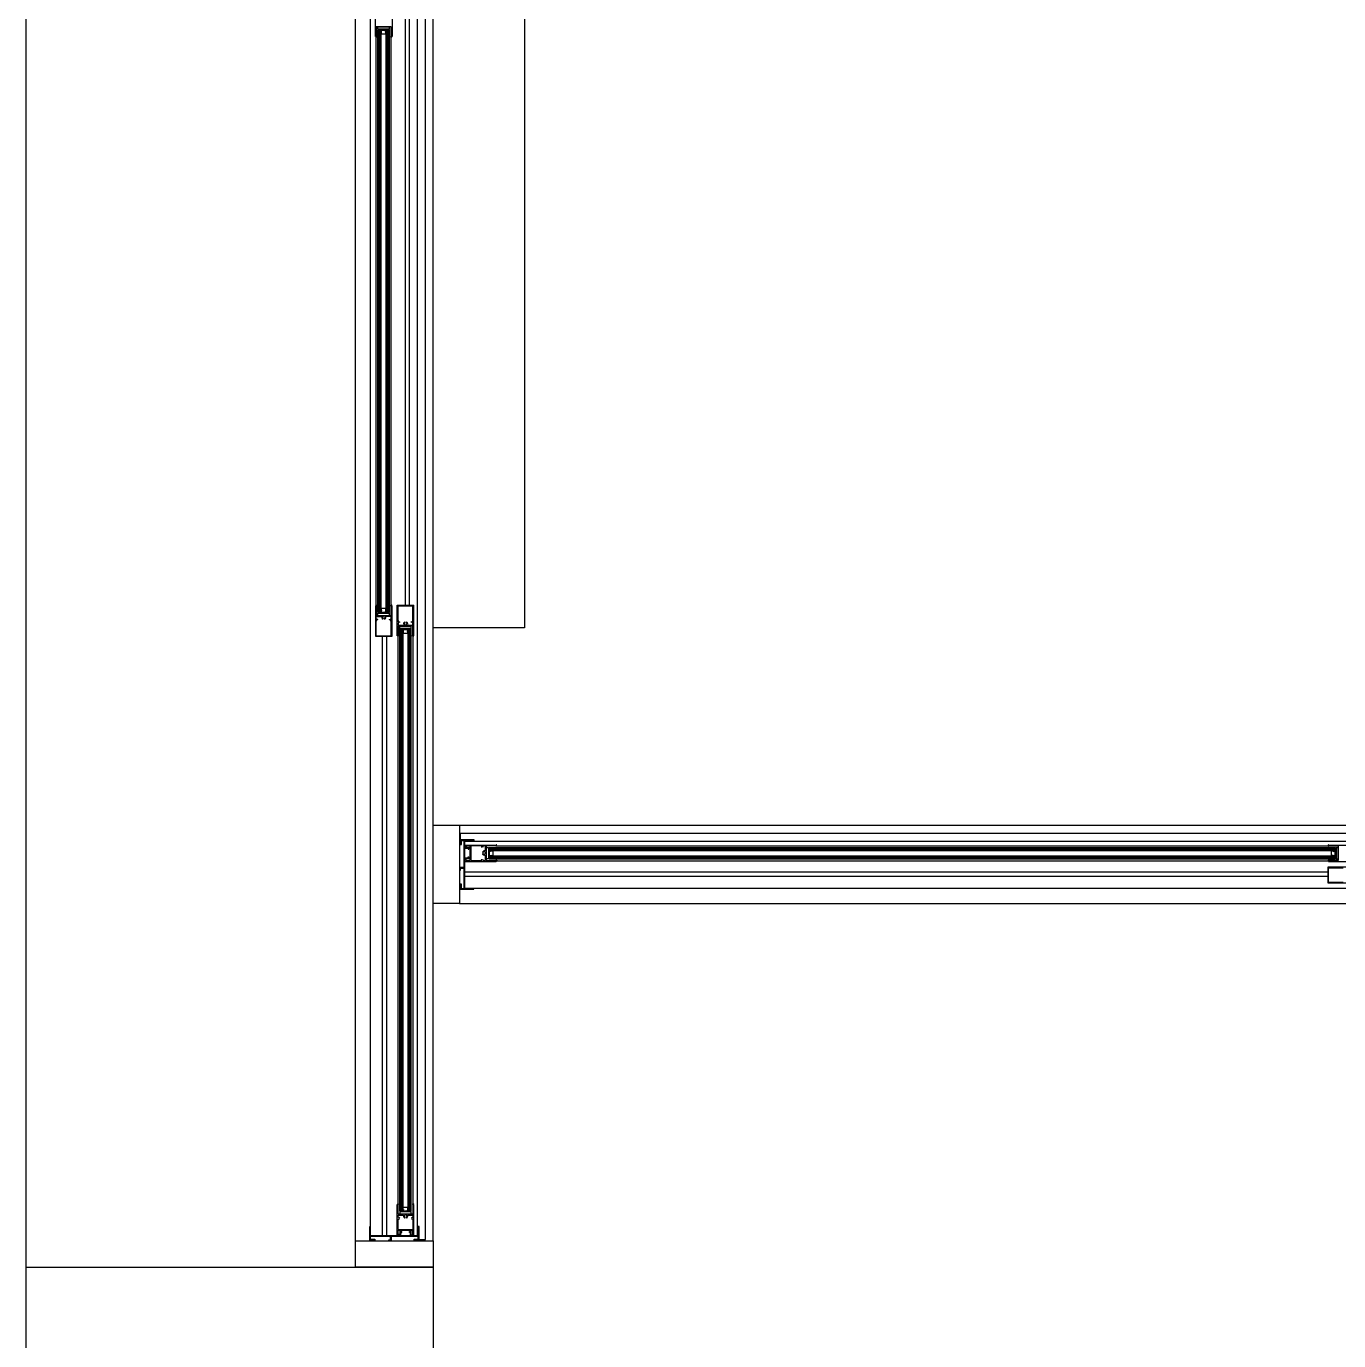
# Model space of a CAD drawing. Header units: millimetres. Extents: x 7649 to 34105, y 3983 to 25377.
# Drawn here: x 7649 to 10171, y 13235 to 15760 of the extents above; entities that cross this region are included whole.
import ezdxf

# ---------------------------------------------------------------- set-up
doc = ezdxf.new("R2010")
doc.units = ezdxf.units.MM

msp = doc.modelspace()

# ---------------------------------------------------------------- linework, layer by layer
at = {"layer": 'GEOMETRY', "color": 7}
for p, q in [((7649.45694, 5374.92222), (7649.45694, 25376.89306)), ((8606.71944, 19536.48056), (8606.71944, 14604.64722)), ((8281.81111, 13426.72222), (8281.81111, 15810.61806)), ((8416.21944, 13429.36806), (8416.21944, 15807.97222)), ((8431.56528, 13426.72222), (8431.56528, 15810.61806)), ((8310.91528, 13437.30556), (8310.91528, 15800.03472)), ((8320.44028, 15740.23889), (8320.44028, 15798.97639)), ((8352.19028, 15798.97639), (8352.19028, 15740.23889)), ((8378.11944, 14648.03889), (8378.11944, 15800.03472)), ((8386.05694, 14648.03889), (8386.05694, 15800.03472)), ((8400.87361, 13437.30556), (8400.87361, 15800.03472)), ((8350.60278, 15759.28889), (8322.02778, 15759.28889)), ((8322.02778, 15759.28889), (8322.02778, 15740.76806)), ((8325.20278, 15754.52639), (8325.20278, 15758.75972)), ((8325.20278, 15758.75972), (8347.42778, 15758.75972)), ((8347.42778, 15754.52639), (8347.42778, 15758.75972)), ((8350.60278, 15740.76806), (8350.60278, 15759.28889)), ((8320.96944, 15740.50347), (8321.03182, 15740.19451)), ((8321.03182, 15740.19451), (8321.20193, 15739.94221)), ((8321.20193, 15739.94221), (8321.45423, 15739.7721)), ((8321.45423, 15739.7721), (8321.76319, 15739.70972)), ((8323.08611, 15739.18056), (8321.49861, 15739.18056)), ((8322.02778, 15740.76806), (8323.08611, 15740.76806)), ((8322.02778, 14648.03889), (8322.02778, 15739.18056)), ((8323.08611, 15740.76806), (8323.08611, 15739.18056)), ((8347.42778, 15754.52639), (8325.20278, 15754.52639)), ((8325.20278, 14633.75139), (8325.20278, 15753.46806)), ((8325.20278, 15753.46806), (8331.02361, 15753.46806)), ((8326.26111, 14633.75139), (8326.26111, 15753.46806)), ((8327.31944, 14633.75139), (8327.31944, 15753.46806)), ((8328.37778, 14633.75139), (8328.37778, 15753.46806)), ((8329.43611, 14633.75139), (8329.43611, 15753.46806)), ((8329.96528, 14633.75139), (8329.96528, 15753.46806)), ((8331.02361, 14633.75139), (8331.02361, 15753.46806)), ((8331.55278, 15748.70556), (8332.61111, 15752.40972)), ((8331.55278, 15748.70556), (8331.55278, 15745.53056)), ((8331.55278, 15745.53056), (8340.54861, 15745.53056)), ((8332.61111, 15752.40972), (8339.49028, 15752.40972)), ((8339.49028, 15748.70556), (8340.54861, 15752.40972)), ((8340.54861, 15745.53056), (8340.54861, 15748.70556)), ((8341.07778, 14633.75139), (8341.07778, 15753.46806)), ((8341.07778, 15753.46806), (8347.42778, 15753.46806)), ((8342.13611, 14633.75139), (8342.13611, 15753.46806)), ((8343.19444, 14633.75139), (8343.19444, 15753.46806)), ((8344.25278, 14633.75139), (8344.25278, 15753.46806)), ((8345.31111, 14633.75139), (8345.31111, 15753.46806)), ((8346.36944, 14633.75139), (8346.36944, 15753.46806)), ((8347.42778, 14633.75139), (8347.42778, 15753.46806)), ((8349.54444, 15739.18056), (8349.54444, 15740.76806)), ((8349.54444, 15740.76806), (8350.60278, 15740.76806)), ((8351.13194, 15739.18056), (8349.54444, 15739.18056)), ((8350.60278, 14648.03889), (8350.60278, 15739.18056)), ((8351.39653, 15739.70972), (8351.70549, 15739.7721)), ((8351.70549, 15739.7721), (8351.95779, 15739.94221)), ((8351.95779, 15739.94221), (8352.1279, 15740.19451)), ((8352.1279, 15740.19451), (8352.19028, 15740.50347)), ((8320.44028, 14646.98056), (8320.44028, 14588.24306)), ((8321.03182, 14647.5541), (8320.96944, 14647.24514)), ((8321.20193, 14647.80641), (8321.03182, 14647.5541)), ((8321.45423, 14647.97651), (8321.20193, 14647.80641)), ((8321.76319, 14648.03889), (8321.45423, 14647.97651)), ((8321.49861, 14648.03889), (8323.08611, 14648.03889)), ((8323.08611, 14646.45139), (8322.02778, 14646.45139)), ((8322.02778, 14646.45139), (8322.02778, 14627.93056)), ((8323.08611, 14648.03889), (8323.08611, 14646.45139)), ((8349.54444, 14646.45139), (8349.54444, 14648.03889)), ((8349.54444, 14648.03889), (8351.13194, 14648.03889)), ((8350.60278, 14646.45139), (8349.54444, 14646.45139)), ((8350.60278, 14627.93056), (8350.60278, 14646.45139)), ((8351.70549, 14647.97651), (8351.39653, 14648.03889)), ((8351.95779, 14647.80641), (8351.70549, 14647.97651)), ((8352.1279, 14647.5541), (8351.95779, 14647.80641)), ((8352.19028, 14647.24514), (8352.1279, 14647.5541)), ((8352.19028, 14588.24306), (8352.19028, 14646.98056)), ((8362.24444, 14648.03889), (8393.99444, 14648.03889)), ((8362.24444, 14589.30139), (8362.24444, 14648.03889)), ((8363.83194, 14618.93472), (8363.83194, 14646.98056)), ((8363.83194, 14646.98056), (8392.40694, 14646.98056)), ((8392.40694, 14618.93472), (8392.40694, 14646.98056)), ((8393.99444, 14589.30139), (8393.99444, 14648.03889)), ((8322.02778, 14627.93056), (8350.60278, 14627.93056)), ((8322.02778, 14622.10972), (8322.02778, 14626.34306)), ((8322.02778, 14626.34306), (8332.08194, 14626.34306)), ((8324.67361, 14620.52222), (8322.02778, 14622.10972)), ((8324.67361, 14619.99306), (8322.55694, 14619.99306)), ((8322.55694, 14617.34722), (8322.55694, 14619.99306)), ((8325.20278, 14633.75139), (8331.02361, 14633.75139)), ((8325.20278, 14632.69306), (8347.42778, 14632.69306)), ((8325.20278, 14628.45972), (8325.20278, 14632.69306)), ((8325.20278, 14628.45972), (8347.42778, 14628.45972)), ((8325.20278, 14619.99306), (8325.20278, 14620.52222)), ((8340.54861, 14641.68889), (8331.55278, 14641.68889)), ((8331.55278, 14641.68889), (8331.55278, 14638.51389)), ((8331.55278, 14634.80972), (8332.61111, 14638.51389)), ((8332.61111, 14634.80972), (8339.49028, 14634.80972)), ((8332.6324, 14624.90153), (8332.61111, 14624.49097)), ((8332.61111, 14624.49097), (8332.71195, 14623.60187)), ((8332.69583, 14625.30662), (8332.6324, 14624.90153)), ((8332.80071, 14625.70299), (8332.69583, 14625.30662)), ((8332.71195, 14623.60187), (8333.00469, 14622.76785)), ((8332.94637, 14626.08744), (8332.80071, 14625.70299)), ((8333.00469, 14622.76785), (8333.47472, 14622.01926)), ((8333.47472, 14622.01926), (8334.10738, 14621.38649)), ((8333.9687, 14621.75341), (8334.23913, 14621.61266)), ((8334.72778, 14625.81389), (8334.19861, 14625.81389)), ((8334.3159, 14625.22967), (8334.19861, 14624.49097)), ((8334.19861, 14624.49097), (8334.3159, 14623.75227)), ((8334.19861, 14623.16806), (8334.72778, 14623.16806)), ((8334.23913, 14621.61266), (8334.5326, 14621.58359)), ((8334.66776, 14625.91021), (8334.3159, 14625.22967)), ((8334.3159, 14623.75227), (8334.66776, 14623.07173)), ((8334.5326, 14621.58359), (8334.81653, 14621.66335)), ((8334.81653, 14621.66335), (8335.0583, 14621.84905)), ((8335.19111, 14622.69125), (8335.01786, 14622.9421)), ((8335.0583, 14621.84905), (8335.21254, 14622.11202)), ((8335.84116, 14626.75493), (8335.16062, 14626.40307)), ((8335.2564, 14622.40365), (8335.19111, 14622.69125)), ((8335.21254, 14622.11202), (8335.2564, 14622.40365)), ((8336.57986, 14626.87222), (8335.84116, 14626.75493)), ((8337.31856, 14626.75493), (8336.57986, 14626.87222)), ((8337.9991, 14626.40307), (8337.31856, 14626.75493)), ((8337.38947, 14622.53219), (8337.37361, 14622.37431)), ((8337.37361, 14622.37431), (8337.40517, 14622.1526)), ((8337.43582, 14622.68234), (8337.38947, 14622.53219)), ((8337.40517, 14622.1526), (8337.49521, 14621.95211)), ((8337.51084, 14622.82043), (8337.43582, 14622.68234)), ((8337.49521, 14621.95211), (8337.63672, 14621.78396)), ((8337.6127, 14622.9421), (8337.51084, 14622.82043)), ((8337.63672, 14621.78396), (8337.82274, 14621.65927)), ((8337.82274, 14621.65927), (8338.03616, 14621.59145)), ((8338.03616, 14621.59145), (8338.25585, 14621.5855)), ((8338.25585, 14621.5855), (8338.46877, 14621.63998)), ((8338.46877, 14621.63998), (8338.66186, 14621.75341)), ((8338.84382, 14625.22967), (8338.49196, 14625.91021)), ((8338.49196, 14623.07173), (8338.84382, 14623.75227)), ((8338.96111, 14624.49097), (8338.84382, 14625.22967)), ((8338.84382, 14623.75227), (8338.96111, 14624.49097)), ((8339.05234, 14621.38649), (8339.92998, 14622.36249)), ((8339.49028, 14634.80972), (8340.54861, 14638.51389)), ((8339.92998, 14622.36249), (8340.43284, 14623.53938)), ((8350.60278, 14626.34306), (8340.01944, 14626.34306)), ((8340.5357, 14624.81507), (8340.21335, 14626.08744)), ((8340.43284, 14623.53938), (8340.5357, 14624.81507)), ((8340.54861, 14638.51389), (8340.54861, 14641.68889)), ((8341.07778, 14633.75139), (8347.42778, 14633.75139)), ((8347.42778, 14628.45972), (8347.42778, 14632.69306)), ((8347.42778, 14620.52222), (8350.60278, 14622.10972)), ((8347.42778, 14619.99306), (8347.42778, 14620.52222)), ((8347.95694, 14619.99306), (8350.07361, 14619.99306)), ((8350.07361, 14617.34722), (8350.07361, 14619.99306)), ((8350.60278, 14622.10972), (8350.60278, 14626.34306)), ((8322.02778, 14589.30139), (8322.02778, 14617.34722)), ((8322.02778, 14617.34722), (8322.55694, 14617.34722)), ((8350.07361, 14617.34722), (8350.60278, 14617.34722)), ((8350.60278, 14589.30139), (8350.60278, 14617.34722)), ((8363.83194, 14618.93472), (8364.36111, 14618.93472)), ((8367.00694, 14615.75972), (8363.83194, 14614.17222)), ((8363.83194, 14614.17222), (8363.83194, 14609.93889)), ((8363.83194, 14609.93889), (8374.41528, 14609.93889)), ((8392.40694, 14608.35139), (8363.83194, 14608.35139)), ((8363.83194, 14608.35139), (8363.83194, 14589.83056)), ((8364.36111, 14616.28889), (8364.36111, 14618.93472)), ((8364.36111, 14616.28889), (8366.47778, 14616.28889)), ((8367.00694, 14615.75972), (8367.00694, 14616.28889)), ((8367.00694, 14603.58889), (8367.00694, 14607.82222)), ((8367.00694, 14607.82222), (8389.23194, 14607.82222)), ((8389.23194, 14603.58889), (8367.00694, 14603.58889)), ((8367.00694, 13483.87222), (8367.00694, 14602.53056)), ((8367.00694, 14602.53056), (8373.35694, 14602.53056)), ((8368.06528, 13483.87222), (8368.06528, 14602.53056)), ((8369.12361, 13483.87222), (8369.12361, 14602.53056)), ((8370.18194, 13483.87222), (8370.18194, 14602.53056)), ((8371.24028, 13483.87222), (8371.24028, 14602.53056)), ((8372.29861, 13483.87222), (8372.29861, 14602.53056)), ((8373.35694, 13483.87222), (8373.35694, 14602.53056)), ((8373.88611, 14597.76806), (8374.94444, 14601.47222)), ((8373.88611, 14597.76806), (8373.88611, 14594.59306)), ((8373.88611, 14594.59306), (8382.88194, 14594.59306)), ((8374.53105, 14613.27173), (8374.42818, 14611.99604)), ((8374.42818, 14611.99604), (8374.75054, 14610.72367)), ((8375.03391, 14614.44862), (8374.53105, 14613.27173)), ((8374.94444, 14601.47222), (8381.82361, 14601.47222)), ((8375.91155, 14615.42462), (8375.03391, 14614.44862)), ((8376.12007, 14613.05884), (8376.00278, 14612.32014)), ((8376.00278, 14612.32014), (8376.12007, 14611.58144)), ((8376.47193, 14613.73938), (8376.12007, 14613.05884)), ((8376.12007, 14611.58144), (8376.47193, 14610.9009)), ((8376.49512, 14615.17113), (8376.30203, 14615.0577)), ((8376.70804, 14615.22561), (8376.49512, 14615.17113)), ((8376.92773, 14615.21966), (8376.70804, 14615.22561)), ((8377.14115, 14615.15184), (8376.92773, 14615.21966)), ((8376.96479, 14610.40804), (8377.64533, 14610.05618)), ((8377.06111, 14609.93889), (8377.06111, 14610.46806)), ((8377.32717, 14615.02715), (8377.14115, 14615.15184)), ((8377.46868, 14614.859), (8377.32717, 14615.02715)), ((8377.35119, 14613.86902), (8377.45305, 14613.99068)), ((8377.45305, 14613.99068), (8377.52807, 14614.12877)), ((8377.55871, 14614.65851), (8377.46868, 14614.859)), ((8377.52807, 14614.12877), (8377.57442, 14614.27892)), ((8377.59028, 14614.43681), (8377.55871, 14614.65851)), ((8377.57442, 14614.27892), (8377.59028, 14614.43681)), ((8377.64533, 14610.05618), (8378.38403, 14609.93889)), ((8378.38403, 14609.93889), (8379.12273, 14610.05618)), ((8379.12273, 14610.05618), (8379.80327, 14610.40804)), ((8379.70694, 14613.11389), (8380.23611, 14613.11389)), ((8379.70694, 14609.93889), (8379.70694, 14610.46806)), ((8379.70694, 14610.46806), (8380.23611, 14610.46806)), ((8379.75135, 14614.69909), (8379.70749, 14614.40746)), ((8379.70749, 14614.40746), (8379.77278, 14614.11986)), ((8379.90559, 14614.96206), (8379.75135, 14614.69909)), ((8379.77278, 14614.11986), (8379.94603, 14613.86902)), ((8380.14736, 14615.14776), (8379.90559, 14614.96206)), ((8380.43129, 14615.22752), (8380.14736, 14615.14776)), ((8380.64799, 14613.05884), (8380.29612, 14613.73938)), ((8380.29612, 14610.9009), (8380.64799, 14611.58144)), ((8380.72476, 14615.19845), (8380.43129, 14615.22752)), ((8380.76528, 14612.32014), (8380.64799, 14613.05884)), ((8380.64799, 14611.58144), (8380.76528, 14612.32014)), ((8380.99519, 14615.0577), (8380.72476, 14615.19845)), ((8381.48917, 14614.79185), (8380.85651, 14615.42462)), ((8381.95919, 14614.04326), (8381.48917, 14614.79185)), ((8381.82361, 14597.76806), (8382.88194, 14601.47222)), ((8382.25194, 14613.20924), (8381.95919, 14614.04326)), ((8382.01752, 14610.72367), (8382.16318, 14611.10812)), ((8382.16318, 14611.10812), (8382.26806, 14611.50449)), ((8382.35278, 14612.32014), (8382.25194, 14613.20924)), ((8382.26806, 14611.50449), (8382.33149, 14611.90958)), ((8382.33149, 14611.90958), (8382.35278, 14612.32014)), ((8382.35278, 14609.93889), (8392.40694, 14609.93889)), ((8382.88194, 14594.59306), (8382.88194, 14597.76806)), ((8383.41111, 13483.87222), (8383.41111, 14602.53056)), ((8383.41111, 14602.53056), (8389.23194, 14602.53056)), ((8384.46944, 13483.87222), (8384.46944, 14602.53056)), ((8384.99861, 13483.87222), (8384.99861, 14602.53056)), ((8386.05694, 13483.87222), (8386.05694, 14602.53056)), ((8387.11528, 13483.87222), (8387.11528, 14602.53056)), ((8388.17361, 13483.87222), (8388.17361, 14602.53056)), ((8389.23194, 14615.75972), (8389.23194, 14616.28889)), ((8389.23194, 14603.58889), (8389.23194, 14607.82222)), ((8389.23194, 13483.87222), (8389.23194, 14602.53056)), ((8391.87778, 14616.28889), (8389.76111, 14616.28889)), ((8392.40694, 14614.17222), (8389.76111, 14615.75972)), ((8391.87778, 14618.93472), (8392.40694, 14618.93472)), ((8391.87778, 14616.28889), (8391.87778, 14618.93472)), ((8392.40694, 14609.93889), (8392.40694, 14614.17222)), ((8392.40694, 14589.83056), (8392.40694, 14608.35139)), ((8606.71944, 14604.64722), (8431.56528, 14604.64722)), ((8320.44028, 14588.24306), (8352.19028, 14588.24306)), ((8322.02778, 14589.30139), (8350.60278, 14589.30139)), ((8334.19861, 13437.30556), (8334.19861, 14588.24306)), ((8342.13611, 13437.30556), (8342.13611, 14588.24306)), ((8362.77361, 14589.56597), (8362.83599, 14589.25701)), ((8362.83599, 14589.25701), (8363.00609, 14589.00471)), ((8363.00609, 14589.00471), (8363.2584, 14588.8346)), ((8363.2584, 14588.8346), (8363.56736, 14588.77222)), ((8364.89028, 14588.24306), (8363.30278, 14588.24306)), ((8363.83194, 14589.83056), (8364.89028, 14589.83056)), ((8363.83194, 13498.15972), (8363.83194, 14588.24306)), ((8364.89028, 14589.83056), (8364.89028, 14588.24306)), ((8391.34861, 14588.24306), (8391.34861, 14589.83056)), ((8391.34861, 14589.83056), (8392.40694, 14589.83056)), ((8392.93611, 14588.24306), (8391.34861, 14588.24306)), ((8392.93611, 13498.15972), (8392.93611, 14588.24306)), ((8393.20069, 14588.77222), (8393.50966, 14588.8346)), ((8393.50966, 14588.8346), (8393.76196, 14589.00471)), ((8393.76196, 14589.00471), (8393.93207, 14589.25701)), ((8393.93207, 14589.25701), (8393.99444, 14589.56597)), ((8481.83611, 14225.23472), (11880.67361, 14225.23472)), ((8483.95278, 14197.71806), (8483.95278, 14209.88889)), ((8483.95278, 14209.88889), (11878.02778, 14209.88889)), ((8483.95278, 14197.71806), (8509.35278, 14197.71806)), ((8483.95278, 14189.78056), (8483.95278, 14197.71806)), ((8485.54028, 14188.19306), (8485.54028, 14196.13056)), ((8485.54028, 14196.13056), (8490.83194, 14196.13056)), ((8490.83194, 14144.27222), (8490.83194, 14196.13056)), ((8492.41944, 14182.90139), (8492.41944, 14196.13056)), ((8492.41944, 14196.13056), (8509.35278, 14196.13056)), ((8492.41944, 14194.54306), (11870.09028, 14194.54306)), ((8509.35278, 14197.71806), (8509.35278, 14196.13056)), ((8481.83611, 14189.78056), (8481.83611, 14188.19306)), ((8481.83611, 14189.78056), (8483.95278, 14189.78056)), ((8481.83611, 14188.19306), (8485.54028, 14188.19306)), ((8492.41944, 14182.90139), (8502.47361, 14182.90139)), ((8492.41944, 14181.31389), (8498.24028, 14181.31389)), ((8492.41944, 14162.79306), (8492.41944, 14181.31389)), ((8492.94861, 14183.95972), (8492.94861, 14187.13472)), ((8492.94861, 14187.13472), (8552.21528, 14187.13472)), ((8494.53611, 14183.95972), (8492.94861, 14183.95972)), ((8494.53611, 14185.54722), (8494.53611, 14183.95972)), ((8494.53611, 14185.54722), (8502.47361, 14185.54722)), ((8498.24028, 14181.31389), (8498.24028, 14179.19722)), ((8498.24028, 14179.19722), (8499.82778, 14179.19722)), ((8498.24028, 14164.90972), (8499.82778, 14164.90972)), ((8498.24028, 14162.79306), (8498.24028, 14164.90972)), ((8499.82778, 14181.31389), (8502.47361, 14181.31389)), ((8499.82778, 14179.19722), (8499.82778, 14181.31389)), ((8499.82778, 14162.79306), (8499.82778, 14164.90972)), ((8502.47361, 14157.50139), (8502.47361, 14185.54722)), ((8502.47361, 14181.31389), (8502.47361, 14182.90139)), ((8522.58194, 14185.54722), (8504.06111, 14185.54722)), ((8504.06111, 14157.50139), (8504.06111, 14185.54722)), ((8524.69861, 14185.54722), (8522.58194, 14185.54722)), ((8524.69861, 14182.90139), (8524.69861, 14185.54722)), ((8527.34444, 14185.54722), (8525.75694, 14182.90139)), ((8526.31814, 14173.86465), (8526.28915, 14173.57134)), ((8526.28915, 14173.57134), (8526.36896, 14173.28752)), ((8526.29688, 14170.06789), (8526.29096, 14169.84831)), ((8526.29096, 14169.84831), (8526.3454, 14169.63552)), ((8526.36466, 14170.28097), (8526.29688, 14170.06789)), ((8526.45871, 14174.135), (8526.31814, 14173.86465)), ((8526.3454, 14169.63552), (8526.45871, 14169.44278)), ((8526.48935, 14170.4672), (8526.36466, 14170.28097)), ((8526.36896, 14173.28752), (8526.55483, 14173.04566)), ((8526.65754, 14170.60886), (8526.48935, 14170.4672)), ((8526.55483, 14173.04566), (8526.81768, 14172.89179)), ((8527.25397, 14175.15847), (8526.62097, 14174.52568)), ((8526.62097, 14169.58127), (8527.59721, 14168.70358)), ((8526.85809, 14170.69897), (8526.65754, 14170.60886)), ((8526.81768, 14172.89179), (8527.10925, 14172.848)), ((8527.07986, 14170.73056), (8526.85809, 14170.69897)), ((8527.23785, 14170.71476), (8527.07986, 14170.73056)), ((8527.10925, 14172.848), (8527.39686, 14172.91311)), ((8527.38805, 14170.66854), (8527.23785, 14170.71476)), ((8528.00261, 14175.62858), (8527.25397, 14175.15847)), ((8531.57778, 14185.54722), (8527.34444, 14185.54722)), ((8527.34444, 14172.84722), (8527.87361, 14172.84722)), ((8527.34444, 14170.20139), (8527.87361, 14170.20139)), ((8527.52613, 14170.59365), (8527.38805, 14170.66854)), ((8527.39686, 14172.91311), (8527.64778, 14173.08597)), ((8527.64778, 14170.49181), (8527.52613, 14170.59365)), ((8527.59721, 14168.70358), (8528.7742, 14168.20048)), ((8527.87361, 14170.20139), (8527.87361, 14169.67222)), ((8528.83661, 14175.92137), (8528.00261, 14175.62858)), ((8528.98701, 14174.31722), (8528.30666, 14173.9655)), ((8528.30666, 14170.14144), (8528.98701, 14169.78972)), ((8528.7742, 14168.20048), (8530.04984, 14168.09735)), ((8529.72569, 14176.02222), (8528.83661, 14175.92137)), ((8529.72569, 14174.43446), (8528.98701, 14174.31722)), ((8528.98701, 14169.78972), (8529.72569, 14169.67248)), ((8530.13637, 14176.001), (8529.72569, 14176.02222)), ((8530.46438, 14174.31722), (8529.72569, 14174.43446)), ((8529.72569, 14169.67248), (8530.46438, 14169.78972)), ((8530.04984, 14168.09735), (8531.32198, 14168.41958)), ((8530.54147, 14175.93773), (8530.13637, 14176.001)), ((8531.14473, 14173.9655), (8530.46438, 14174.31722)), ((8530.46438, 14169.78972), (8531.14473, 14170.14144)), ((8530.51944, 14169.67222), (8530.51944, 14170.20139)), ((8530.93776, 14175.83299), (8530.54147, 14175.93773)), ((8531.32198, 14175.68736), (8530.93776, 14175.83299)), ((8531.57778, 14175.49306), (8531.57778, 14185.54722)), ((8531.57778, 14157.50139), (8531.57778, 14167.55556)), ((8531.98974, 14172.79215), (8531.63772, 14173.47251)), ((8531.63772, 14170.63444), (8531.98974, 14171.31479)), ((8532.10707, 14172.05347), (8531.98974, 14172.79215)), ((8531.98974, 14171.31479), (8532.10707, 14172.05347)), ((8551.68611, 14185.54722), (8533.16528, 14185.54722)), ((8533.16528, 14185.54722), (8533.16528, 14157.50139)), ((8533.69444, 14160.67639), (8533.69444, 14182.90139)), ((8533.69444, 14182.90139), (8537.39861, 14182.90139)), ((8537.39861, 14182.90139), (8537.39861, 14160.67639)), ((8538.98611, 14176.55139), (8538.98611, 14182.90139)), ((8538.98611, 14182.90139), (10165.11528, 14182.90139)), ((8538.98611, 14181.84306), (10165.11528, 14181.84306)), ((8538.98611, 14180.78472), (10165.11528, 14180.78472)), ((8538.98611, 14179.72639), (10165.11528, 14179.72639)), ((8538.98611, 14178.66806), (10165.11528, 14178.66806)), ((8538.98611, 14177.60972), (10165.11528, 14177.60972)), ((8538.98611, 14176.55139), (10165.11528, 14176.55139)), ((8538.98611, 14160.67639), (8538.98611, 14166.49722)), ((8538.98611, 14166.49722), (10165.11528, 14166.49722)), ((8538.98611, 14165.43889), (10165.11528, 14165.43889)), ((8539.51528, 14174.96389), (8543.21944, 14176.02222)), ((8539.51528, 14168.08472), (8539.51528, 14174.96389)), ((8539.51528, 14167.02639), (8543.21944, 14168.08472)), ((8543.21944, 14176.02222), (8546.39444, 14176.02222)), ((8543.21944, 14167.02639), (8546.39444, 14167.02639)), ((8546.39444, 14167.02639), (8546.39444, 14176.02222)), ((8551.68611, 14185.01806), (8551.68611, 14185.54722)), ((8553.27361, 14185.01806), (8551.68611, 14185.01806)), ((8552.78876, 14187.60149), (8552.47986, 14187.66389)), ((8553.04107, 14187.43135), (8552.78876, 14187.60149)), ((8553.21121, 14187.17904), (8553.04107, 14187.43135)), ((8553.27361, 14186.87014), (8553.21121, 14187.17904)), ((8553.27361, 14186.60556), (8553.27361, 14185.01806)), ((8553.27361, 14186.07639), (10150.82778, 14186.07639)), ((10150.89018, 14187.17904), (10150.82778, 14186.87014)), ((10150.82778, 14186.60556), (10150.82778, 14185.01806)), ((10150.82778, 14185.01806), (10151.88611, 14185.01806)), ((10151.06032, 14187.43135), (10150.89018, 14187.17904)), ((10151.31263, 14187.60149), (10151.06032, 14187.43135)), ((10151.62153, 14187.66389), (10151.31263, 14187.60149)), ((10151.35694, 14187.13472), (10210.62361, 14187.13472)), ((10151.88611, 14185.01806), (10151.88611, 14185.54722)), ((10151.88611, 14185.54722), (10170.40694, 14185.54722)), ((10157.17778, 14167.02639), (10157.17778, 14176.02222)), ((10157.17778, 14176.02222), (10160.35278, 14176.02222)), ((10160.35278, 14167.02639), (10157.17778, 14167.02639)), ((10160.35278, 14174.96389), (10164.05694, 14176.02222)), ((10160.35278, 14167.02639), (10164.05694, 14168.08472)), ((10164.05694, 14168.08472), (10164.05694, 14174.96389)), ((10165.11528, 14176.55139), (10165.11528, 14182.90139)), ((10165.11528, 14160.67639), (10165.11528, 14166.49722)), ((10166.17361, 14182.90139), (10166.17361, 14160.67639)), ((10166.17361, 14182.90139), (10169.87778, 14182.90139)), ((10169.87778, 14160.67639), (10169.87778, 14182.90139)), ((10170.40694, 14185.54722), (10170.40694, 14157.50139)), ((8490.83194, 14144.27222), (8482.36528, 14144.27222)), ((8482.36528, 14144.27222), (8482.36528, 14138.98056)), ((8483.95278, 14138.98056), (8483.95278, 14142.68472)), ((8483.95278, 14142.68472), (8490.83194, 14142.68472)), ((8490.83194, 14104.05556), (8490.83194, 14142.68472)), ((8492.41944, 14162.79306), (8498.24028, 14162.79306)), ((8492.41944, 14161.20556), (8502.47361, 14161.20556)), ((8492.41944, 14104.05556), (8492.41944, 14161.20556)), ((8492.94861, 14155.91389), (8492.94861, 14159.08889)), ((8492.94861, 14159.08889), (8494.53611, 14159.08889)), ((8492.94861, 14155.91389), (8552.21528, 14155.91389)), ((8494.53611, 14159.08889), (8494.53611, 14157.50139)), ((8494.53611, 14157.50139), (8502.47361, 14157.50139)), ((8499.82778, 14162.79306), (8502.47361, 14162.79306)), ((8502.47361, 14161.20556), (8502.47361, 14162.79306)), ((8504.06111, 14157.50139), (8522.58194, 14157.50139)), ((8522.58194, 14157.50139), (8522.58194, 14158.03056)), ((8522.58194, 14158.03056), (8524.69861, 14158.03056)), ((8524.69861, 14158.03056), (8524.69861, 14160.14722)), ((8525.75694, 14160.14722), (8527.34444, 14157.50139)), ((8527.34444, 14157.50139), (8531.57778, 14157.50139)), ((8533.16528, 14157.50139), (8551.68611, 14157.50139)), ((8537.39861, 14160.67639), (8533.69444, 14160.67639)), ((8538.98611, 14164.38056), (10165.11528, 14164.38056)), ((8538.98611, 14163.85139), (10165.11528, 14163.85139)), ((8538.98611, 14162.79306), (10165.11528, 14162.79306)), ((8538.98611, 14161.73472), (10165.11528, 14161.73472)), ((8538.98611, 14160.67639), (10165.11528, 14160.67639)), ((8551.68611, 14157.50139), (8551.68611, 14158.55972)), ((8551.68611, 14158.55972), (8553.27361, 14158.55972)), ((8552.47986, 14156.44306), (8552.78876, 14156.50546)), ((8552.78876, 14156.50546), (8553.04107, 14156.6756)), ((8553.04107, 14156.6756), (8553.21121, 14156.92791)), ((8553.21121, 14156.92791), (8553.27361, 14157.23681)), ((8553.27361, 14158.55972), (8553.27361, 14156.97222)), ((8553.27361, 14156.97222), (10150.82778, 14156.97222)), ((10151.88611, 14158.55972), (10150.82778, 14158.55972)), ((10150.82778, 14158.55972), (10150.82778, 14156.97222)), ((10150.82778, 14157.23681), (10150.89018, 14156.92791)), ((10150.82778, 14114.10972), (10150.82778, 14145.33056)), ((10150.82778, 14145.33056), (10209.56528, 14145.33056)), ((10150.89018, 14156.92791), (10151.06032, 14156.6756)), ((10151.06032, 14156.6756), (10151.31263, 14156.50546)), ((10151.31263, 14156.50546), (10151.62153, 14156.44306)), ((10151.35694, 14155.91389), (10210.62361, 14155.91389)), ((10151.88611, 14157.50139), (10151.88611, 14158.55972)), ((10170.40694, 14157.50139), (10151.88611, 14157.50139)), ((10151.88611, 14115.69722), (10151.88611, 14143.74306)), ((10151.88611, 14143.74306), (10179.93194, 14143.74306)), ((10166.17361, 14160.67639), (10169.87778, 14160.67639)), ((8482.36528, 14138.98056), (8483.95278, 14138.98056)), ((8492.41944, 14135.80556), (10150.82778, 14135.80556)), ((8492.41944, 14127.33889), (10150.82778, 14127.33889)), ((10151.88611, 14115.69722), (10179.93194, 14115.69722)), ((8485.54028, 14111.99306), (8481.83611, 14111.99306)), ((8481.83611, 14111.99306), (8481.83611, 14110.93472)), ((8481.83611, 14110.93472), (8483.95278, 14110.93472)), ((8481.83611, 14102.46806), (8483.95278, 14102.46806)), ((8483.95278, 14102.46806), (8483.95278, 14110.93472)), ((8483.95278, 14102.46806), (8509.35278, 14102.46806)), ((8485.54028, 14104.05556), (8485.54028, 14111.99306)), ((8485.54028, 14104.05556), (8490.83194, 14104.05556)), ((8492.41944, 14104.58472), (11870.09028, 14104.58472)), ((8492.41944, 14104.05556), (8509.35278, 14104.05556)), ((8509.35278, 14102.46806), (8509.35278, 14104.05556)), ((10209.56528, 14114.10972), (10150.82778, 14114.10972)), ((8481.83611, 14074.95139), (11880.67361, 14074.95139)), ((8362.24444, 13438.36389), (8362.24444, 13497.10139)), ((8362.83599, 13497.67494), (8362.77361, 13497.36597)), ((8363.00609, 13497.92724), (8362.83599, 13497.67494)), ((8363.2584, 13498.09735), (8363.00609, 13497.92724)), ((8363.56736, 13498.15972), (8363.2584, 13498.09735)), ((8364.89028, 13498.15972), (8363.30278, 13498.15972)), ((8363.83194, 13478.05139), (8363.83194, 13496.57222)), ((8363.83194, 13496.57222), (8364.89028, 13496.57222)), ((8364.89028, 13496.57222), (8364.89028, 13498.15972)), ((8367.00694, 13483.87222), (8373.35694, 13483.87222)), ((8373.88611, 13488.10556), (8373.88611, 13491.80972)), ((8373.88611, 13491.80972), (8382.88194, 13491.80972)), ((8373.88611, 13484.40139), (8374.94444, 13488.10556)), ((8374.94444, 13484.40139), (8381.82361, 13484.40139)), ((8381.82361, 13484.40139), (8382.88194, 13488.10556)), ((8382.88194, 13488.10556), (8382.88194, 13491.80972)), ((8383.41111, 13483.87222), (8389.23194, 13483.87222)), ((8392.93611, 13498.15972), (8391.34861, 13498.15972)), ((8391.34861, 13498.15972), (8391.34861, 13496.57222)), ((8391.34861, 13496.57222), (8392.40694, 13496.57222)), ((8392.40694, 13496.57222), (8392.40694, 13478.05139)), ((8393.50966, 13498.09735), (8393.20069, 13498.15972)), ((8393.76196, 13497.92724), (8393.50966, 13498.09735)), ((8393.93207, 13497.67494), (8393.76196, 13497.92724)), ((8393.99444, 13497.36597), (8393.93207, 13497.67494)), ((8393.99444, 13438.36389), (8393.99444, 13497.10139)), ((8392.40694, 13478.05139), (8363.83194, 13478.05139)), ((8363.83194, 13472.23056), (8363.83194, 13476.46389)), ((8363.83194, 13476.46389), (8374.41528, 13476.46389)), ((8367.00694, 13470.64306), (8363.83194, 13472.23056)), ((8363.83194, 13448.94722), (8363.83194, 13467.46806)), ((8363.83194, 13467.46806), (8364.36111, 13467.46806)), ((8364.36111, 13467.46806), (8364.36111, 13469.58472)), ((8364.36111, 13469.58472), (8366.47778, 13469.58472)), ((8389.23194, 13482.81389), (8367.00694, 13482.81389)), ((8367.00694, 13482.81389), (8367.00694, 13478.58056)), ((8367.00694, 13478.58056), (8389.23194, 13478.58056)), ((8374.75054, 13476.20827), (8374.42818, 13474.9359)), ((8374.42818, 13474.9359), (8374.53105, 13473.66022)), ((8374.53105, 13473.66022), (8375.03391, 13472.48332)), ((8375.03391, 13472.48332), (8375.91155, 13471.50732)), ((8376.12007, 13475.35051), (8376.00278, 13474.61181)), ((8376.00278, 13474.61181), (8376.12007, 13473.87311)), ((8376.47193, 13476.03105), (8376.12007, 13475.35051)), ((8376.12007, 13473.87311), (8376.47193, 13473.19256)), ((8376.30203, 13471.34507), (8376.49512, 13471.23165)), ((8376.49512, 13471.23165), (8376.70804, 13471.17717)), ((8376.70804, 13471.17717), (8376.92773, 13471.18312)), ((8376.92773, 13471.18312), (8377.14115, 13471.25094)), ((8377.64533, 13476.87577), (8376.96479, 13476.5239)), ((8377.06111, 13472.23056), (8377.06111, 13472.75972)), ((8377.14115, 13471.25094), (8377.32717, 13471.37563)), ((8377.32717, 13471.37563), (8377.46868, 13471.54378)), ((8377.45305, 13472.41209), (8377.35119, 13472.53376)), ((8377.52807, 13472.27401), (8377.45305, 13472.41209)), ((8377.46868, 13471.54378), (8377.55871, 13471.74427)), ((8377.57442, 13472.12386), (8377.52807, 13472.27401)), ((8377.55871, 13471.74427), (8377.59028, 13471.96597)), ((8377.59028, 13471.96597), (8377.57442, 13472.12386)), ((8378.38403, 13476.99306), (8377.64533, 13476.87577)), ((8379.12273, 13476.87577), (8378.38403, 13476.99306)), ((8379.80327, 13476.5239), (8379.12273, 13476.87577)), ((8379.70694, 13475.40556), (8380.23611, 13475.40556)), ((8380.23611, 13472.75972), (8379.70694, 13472.75972)), ((8379.70694, 13472.75972), (8379.70694, 13472.23056)), ((8379.77278, 13472.28291), (8379.70749, 13471.99532)), ((8379.70749, 13471.99532), (8379.75135, 13471.70369)), ((8379.75135, 13471.70369), (8379.90559, 13471.44072)), ((8379.94603, 13472.53376), (8379.77278, 13472.28291)), ((8379.90559, 13471.44072), (8380.14736, 13471.25501)), ((8380.14736, 13471.25501), (8380.43129, 13471.17526)), ((8380.64799, 13475.35051), (8380.29612, 13476.03105)), ((8380.29612, 13473.19256), (8380.64799, 13473.87311)), ((8380.43129, 13471.17526), (8380.72476, 13471.20433)), ((8380.76528, 13474.61181), (8380.64799, 13475.35051)), ((8380.64799, 13473.87311), (8380.76528, 13474.61181)), ((8380.72476, 13471.20433), (8380.99519, 13471.34507)), ((8380.85651, 13471.50732), (8381.48917, 13472.1401)), ((8381.48917, 13472.1401), (8381.95919, 13472.88868)), ((8381.95919, 13472.88868), (8382.25194, 13473.72271)), ((8382.16318, 13475.82383), (8382.01752, 13476.20827)), ((8382.26806, 13475.42745), (8382.16318, 13475.82383)), ((8382.25194, 13473.72271), (8382.35278, 13474.61181)), ((8382.33149, 13475.02237), (8382.26806, 13475.42745)), ((8382.35278, 13474.61181), (8382.33149, 13475.02237)), ((8382.35278, 13476.46389), (8392.40694, 13476.46389)), ((8389.23194, 13478.58056), (8389.23194, 13482.81389)), ((8392.40694, 13472.23056), (8389.76111, 13470.64306)), ((8389.76111, 13469.58472), (8391.87778, 13469.58472)), ((8391.87778, 13469.58472), (8391.87778, 13467.46806)), ((8391.87778, 13467.46806), (8392.40694, 13467.46806)), ((8392.40694, 13476.46389), (8392.40694, 13472.23056)), ((8392.40694, 13467.46806), (8392.40694, 13448.94722)), ((8309.32778, 13454.23889), (8310.91528, 13454.23889)), ((8309.32778, 13429.36806), (8309.32778, 13454.23889)), ((8310.91528, 13437.30556), (8310.91528, 13454.23889)), ((8310.91528, 13437.30556), (8368.06528, 13437.30556)), ((8310.91528, 13435.71806), (8349.54444, 13435.71806)), ((8310.91528, 13430.42639), (8310.91528, 13435.71806)), ((8349.54444, 13428.83889), (8349.54444, 13435.71806)), ((8350.60278, 13435.71806), (8350.60278, 13427.25139)), ((8350.60278, 13435.71806), (8402.46111, 13435.71806)), ((8362.24444, 13438.36389), (8365.94861, 13438.36389)), ((8363.83194, 13448.94722), (8392.40694, 13448.94722)), ((8363.83194, 13439.42222), (8363.83194, 13447.35972)), ((8363.83194, 13447.35972), (8392.40694, 13447.35972)), ((8365.94861, 13439.42222), (8363.83194, 13439.42222)), ((8365.94861, 13438.36389), (8365.94861, 13439.42222)), ((8368.06528, 13447.35972), (8369.12361, 13447.35972)), ((8368.06528, 13437.30556), (8368.06528, 13447.35972)), ((8369.12361, 13444.71389), (8369.12361, 13447.35972)), ((8369.12361, 13444.71389), (8371.24028, 13444.71389)), ((8369.12361, 13443.12639), (8371.24028, 13443.12639)), ((8369.12361, 13437.30556), (8369.12361, 13443.12639)), ((8369.12361, 13437.30556), (8387.64444, 13437.30556)), ((8371.24028, 13443.12639), (8371.24028, 13444.71389)), ((8386.05694, 13443.12639), (8386.05694, 13444.71389)), ((8386.05694, 13444.71389), (8387.64444, 13444.71389)), ((8387.64444, 13443.12639), (8386.05694, 13443.12639)), ((8387.64444, 13444.71389), (8387.64444, 13447.35972)), ((8387.64444, 13447.35972), (8389.23194, 13447.35972)), ((8387.64444, 13437.30556), (8387.64444, 13443.12639)), ((8389.23194, 13437.30556), (8389.23194, 13447.35972)), ((8389.23194, 13437.30556), (8402.46111, 13437.30556)), ((8392.40694, 13439.42222), (8390.81944, 13439.42222)), ((8390.81944, 13439.42222), (8390.81944, 13438.36389)), ((8390.81944, 13438.36389), (8393.99444, 13438.36389)), ((8392.40694, 13439.42222), (8392.40694, 13447.35972)), ((8404.04861, 13454.23889), (8402.46111, 13454.23889)), ((8402.46111, 13437.30556), (8402.46111, 13454.23889)), ((8402.46111, 13430.42639), (8402.46111, 13435.71806)), ((8404.04861, 13429.36806), (8404.04861, 13454.23889)), ((8309.32778, 13429.36806), (8317.26528, 13429.36806)), ((8309.32778, 13426.72222), (8309.32778, 13429.36806)), ((8310.91528, 13430.42639), (8318.85278, 13430.42639)), ((8317.26528, 13426.72222), (8317.26528, 13429.36806)), ((8318.85278, 13426.72222), (8317.26528, 13426.72222)), ((8318.85278, 13430.42639), (8318.85278, 13426.72222)), ((8345.84028, 13427.25139), (8345.84028, 13428.83889)), ((8345.84028, 13428.83889), (8349.54444, 13428.83889)), ((8350.60278, 13427.25139), (8345.84028, 13427.25139)), ((8394.52361, 13426.72222), (8394.52361, 13430.42639)), ((8394.52361, 13430.42639), (8402.46111, 13430.42639)), ((8396.11111, 13426.72222), (8394.52361, 13426.72222)), ((8396.11111, 13429.36806), (8404.04861, 13429.36806)), ((8396.11111, 13426.72222), (8396.11111, 13429.36806)), ((8404.04861, 13429.36806), (8416.21944, 13429.36806))]:
    msp.add_line(p, q, dxfattribs=at)
at = {"layer": 'RECTANGLES', "color": 7}
for p, q in [((8431.56528, 14225.23472), (8481.83611, 14225.23472)), ((8431.56528, 14074.95139), (8431.56528, 14225.23472)), ((8481.83611, 14225.23472), (8481.83611, 14074.95139)), ((8481.83611, 14074.95139), (8431.56528, 14074.95139)), ((8281.81111, 13426.72222), (8431.56528, 13426.72222)), ((8281.81111, 13376.45139), (8281.81111, 13426.72222)), ((8431.56528, 13426.72222), (8431.56528, 13376.45139)), ((7649.45694, 13376.45139), (8431.56528, 13376.45139)), ((7649.45694, 12636.67639), (7649.45694, 13376.45139)), ((8431.56528, 13376.45139), (8281.81111, 13376.45139)), ((8431.56528, 13376.45139), (8431.56528, 12636.67639))]:
    msp.add_line(p, q, dxfattribs=at)

doc.saveas('drawing.dxf')
